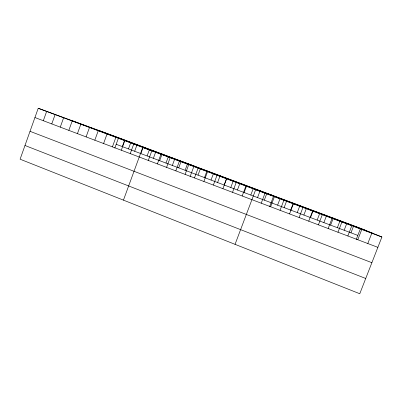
<?xml version="1.0" encoding="UTF-8"?>
<svg xmlns="http://www.w3.org/2000/svg" width="402" height="402" viewBox="0 0 402 402"><rect width="100%" height="100%" fill="white"/><g stroke="black" fill="none" stroke-linecap="round" stroke-linejoin="round"><path stroke-width="0.6" d="M38.23 108.264L20.1 159.207L359.77 293.736L381.9 237.004L360.569 228.331L118.575 137.73L38.23 108.264L381.9 237.004M43.326 120.716L46.642 111.414M51.773 123.916L55.109 114.585M60.275 127.132L63.627 117.776M68.827 130.369L72.199 120.987M77.435 133.63L80.822 124.218M86.098 136.906L89.505 127.469M94.812 140.208L98.239 130.74M103.585 143.524L107.027 134.032M112.414 146.866L115.876 137.348M114.806 148.092L118.575 137.73M122.319 146.604L124.715 140.027M121.298 150.232L124.776 140.685M128.474 148.926L130.876 142.333M130.238 153.614L133.74 144.037M134.655 151.258L137.067 144.655M123.449 200.141L142.755 147.418L194.045 165.986L190.106 176.599M140.866 153.599L143.288 146.981M147.102 155.951L149.534 149.318M148.293 160.448L151.83 150.815M153.368 158.313L155.81 151.67M157.408 163.9L160.966 154.237M159.659 160.684L162.112 154.026M165.981 163.071L168.443 156.398M166.584 167.373L170.162 157.684M172.332 165.463L174.8 158.78M175.82 170.865L179.413 161.152M178.709 167.87L181.186 161.172M185.116 170.282L187.603 163.574M185.116 174.383L188.729 164.639M194.467 177.925L198.101 168.152M198.015 175.146L200.523 168.408M204.507 177.599L207.025 170.845M203.884 181.488L207.538 171.684M211.03 180.056L213.557 173.287M213.367 185.076L217.04 175.242M217.582 182.528L220.12 175.744M224.165 185.01L226.713 178.217M222.909 188.689L226.602 178.825M230.778 187.503L233.336 180.694M232.512 192.327L236.225 182.433M237.421 190.005L239.989 183.186M242.18 195.985L245.918 186.061M244.099 192.523L246.672 185.689M250.803 195.05L253.386 188.201M235.054 244.341L255.672 189.719L273.717 195.809L269.591 206.693M257.536 197.593L260.129 190.724M261.235 203.196L265.008 193.216M264.305 200.141L266.908 193.261M270.611 206.744L274.405 196.734M277.596 205.156L280.003 198.824M280.048 210.316L283.867 200.276M284.119 207.613L286.531 201.271M290.671 210.085L293.093 203.729M289.546 213.914L293.385 203.844M297.254 212.568L299.907 205.618M299.108 217.532L302.967 207.432M303.862 215.06L306.525 208.095M308.726 221.17L312.61 211.045M310.5 217.562L313.173 210.583M317.173 220.075L319.856 213.085M318.414 224.839L322.314 214.683M323.871 222.602L326.565 215.598M328.163 228.527L332.082 218.341M330.6 225.14L333.303 218.12M337.363 227.688L340.077 220.658M337.971 232.24L341.916 222.025M344.152 230.251L346.876 223.2M347.846 235.979L351.815 225.733M350.971 232.823L353.71 225.758M356.237 239.497L360.358 228.874M357.79 239.743L361.775 229.462M367.795 243.527L371.805 233.22M97.781 130.102L365.946 230.512M71.164 120.339L372.971 233.371M116.188 144.293L357.825 235.406M34.929 117.54L377.87 247.341M30.024 131.323L371.88 262.692M24.979 145.489L365.725 278.47"/></g></svg>
